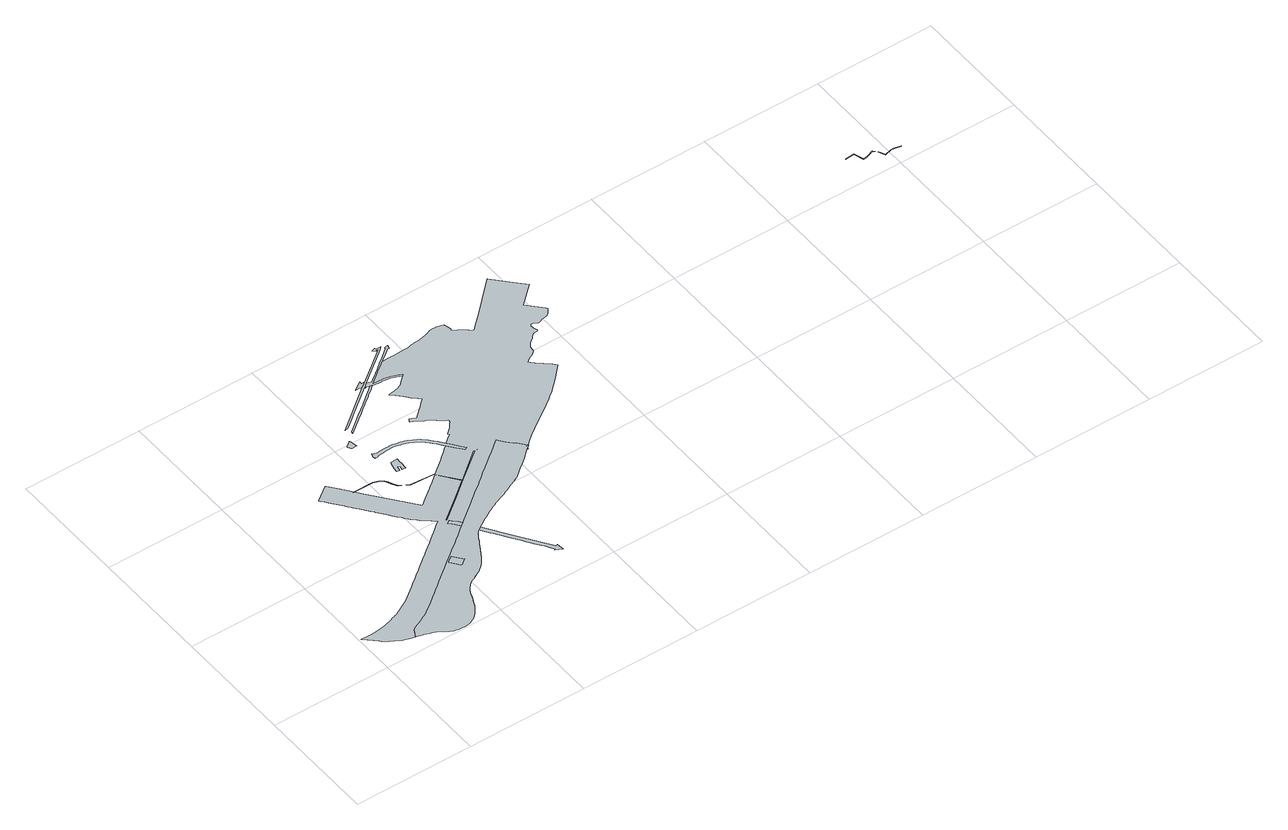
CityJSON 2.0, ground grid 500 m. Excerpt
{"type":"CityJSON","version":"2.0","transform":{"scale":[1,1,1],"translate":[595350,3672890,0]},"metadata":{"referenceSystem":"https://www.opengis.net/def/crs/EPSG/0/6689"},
"CityObjects":{
"object1":{"type":"GenericCityObject","attributes":{"name":"五反田公園","function":"3021","validFromType":"3","custodian":"武雄市","notificationNumber":"-","nominalArea":0.16,"prefecture":41,"city":41206,"note":"街区公園"},"geometry":[{"type":"MultiSurface","lod":"1","boundaries":[[[0,1,2,3,4,5,6,7,8]]]}]},
"object2":{"type":"GenericCityObject","attributes":{"function":"5","validFromType":"3","custodian":"武雄市","notificationNumber":"-","nominalArea":222,"prefecture":41,"city":41206,"floorAreaRate":2,"buildingCoverageRate":0.6,"wallSetbackDistance":0,"buildingHeightLimits":0},"geometry":[{"type":"MultiSurface","lod":"1","boundaries":[[[9,10,11,12,13,14,15,16,17,18,19,20,21,22,23,24,25,26,27,28,29,30,31,32,33,34,35,36,37,38,39,40,41,42,43,44,45,46,47,48,49,50,51,52,53,54,55,56,57,58,59,60,61,62,63,64,65,66,67,68,69,70,71,72,73,74,75,76,77,78,79,80,81,82,83,84,85,86,87,88,89,90,91,92,93,94,95,96,97,98,99,100,101,102,103,104,105,106,107,108,109,110,111,112,113,114,115,116,117,118,119,120,121,122,123,124,125,126,127,128,129,130,131,132,133,134,135,136,137,138,139,140,141,142,143,144,145,146,147,148,149,150,151,152,153,154,155,156,157,158,159,160,161,162,163,164,165,166,167,168,169,170,171,172,173,174,175,176,177,178,179,180,181,182,183,184,185,186,187,188,189,190,191,192,193,194,195,196,197,198,199,200,201,202,203,204,205,206,207,208,209,210,211,212,213,214,215,216,217,218,219,220,221,222,223,224,225,226,227,228,229,230,231,232,233,234,235,236,237,238,239,240,241,242,243,244,245,246,247,248,249,250,251,252,253,254,255,256]]]}]},
"object3":{"type":"GenericCityObject","attributes":{"name":"3号支線","function":"3041","validFromType":"3","custodian":"武雄市","notificationNumber":"-","prefecture":41,"city":41206,"number":"1-3"},"geometry":[{"type":"MultiSurface","lod":"1","boundaries":[[[257,258,259,260,261,262,263,264,265,266,267,268,269,270,271,272,273,274,275,276,277,278,279]]]}]},
"object4":{"type":"GenericCityObject","attributes":{"name":"武内・永島線","function":"3011","validFromType":"3","custodian":"武雄市","notificationNumber":"-","prefecture":41,"city":41206,"length":2180,"width":18},"geometry":[{"type":"MultiSurface","lod":"1","boundaries":[[[280,281,282,283,284,285,286,287,288,289,290,291,292,293,294,295,296,297,298,299,300,301,302,303,304,305,306,307,308,309,310,311,312,313,314,315,316,317,318,319,320,321,322,323,324,325,326,327,328,329,330,331,332,333,334,335,336,337,338,339,340,341,342,343,344,345,346,347,348,349,350,351,352,353,354,355,356,357,358,359,360,361,362,363,364,365,366,367,368,369,370,371,372,373,374,375,376,377,378,379,380,381,382,383,384,385,386,387,388,389,390,391,392,153,154,156,158,159,161,162,163,164,165,166,167,168,169,170,171,172,173,174,175,177,178,179,180,181,183,184,185,186,188,189,190,191,192,193,194,195,196,198,199,200,202,203,204,205,206,207,208,209,210,211,213,215,216,393,394,395,396,397,398,399,400,401,402,403,404,405,406,407,408,409,410,411,412,413,414,415,416,417,418,218,219,220,221,222,223,225,226,227,228,229,230,231,232,233,235,237,238,419,240,420,241,243,244,245,246,248,249,250,251,252,421,422,423]]]}]},
"object5":{"type":"GenericCityObject","attributes":{"name":"梶原公園","function":"3021","validFromType":"3","custodian":"武雄市","notificationNumber":"-","nominalArea":0.06,"prefecture":41,"city":41206,"note":"街区公園"},"geometry":[{"type":"MultiSurface","lod":"1","boundaries":[[[424,425,426,427,428,429,430,431,432,433,434,435,436,437]]]}]},
"object6":{"type":"GenericCityObject","attributes":{"name":"野田公園","function":"3021","validFromType":"3","custodian":"武雄市","notificationNumber":"-","nominalArea":0.16,"prefecture":41,"city":41206,"note":"街区公園"},"geometry":[{"type":"MultiSurface","lod":"1","boundaries":[[[438,439,440,441,442,443,444,445,446,447,448,449,450,451,452,453]]]}]},
"object7":{"type":"GenericCityObject","attributes":{"name":"2号支線","function":"3041","validFromType":"3","custodian":"武雄市","notificationNumber":"-","prefecture":41,"city":41206,"number":"1-2"},"geometry":[{"type":"MultiSurface","lod":"1","boundaries":[[[454,279,278,277,455,456,457,458,459,460]]]}]},
"object8":{"type":"GenericCityObject","attributes":{"name":"杉橋公園","function":"3021","validFromType":"3","custodian":"武雄市","notificationNumber":"-","nominalArea":0.2,"prefecture":41,"city":41206,"note":"街区公園"},"geometry":[{"type":"MultiSurface","lod":"1","boundaries":[[[461,462,304,303,302,300,299,463,464,465,466,467,468,469]]]}]},
"object9":{"type":"GenericCityObject","attributes":{"name":"小楠・花島線","function":"3011","validFromType":"3","custodian":"武雄市","notificationNumber":"-","prefecture":41,"city":41206,"length":540,"width":12},"geometry":[{"type":"MultiSurface","lod":"1","boundaries":[[[470,471,472,473,474,475,476,477,478,479,480,481,482,483,484,485,486,487,488,489,490,491,492,493,494,495,496,497,498,499,500,501,502,503,504,505,506,507,508,509,510,511,512,513,514,515,516,517,518,519,520,521,522,523,524,525,526,527,528,529,530,531,532,533,534,535,536,537,538,539,540,541,542,543,544,545,546,547,548,549,550,551,552,553,554,555,556,557,558,559,560,561,562,563,564,565,566,567,568,569]]]}]},
"object10":{"type":"GenericCityObject","attributes":{"function":"9","validFromType":"3","custodian":"武雄市","notificationNumber":"-","nominalArea":83,"prefecture":41,"city":41206,"floorAreaRate":2,"buildingCoverageRate":0.8,"wallSetbackDistance":0,"buildingHeightLimits":0},"geometry":[{"type":"MultiSurface","lod":"1","boundaries":[[[570,571,572,573,574,575,576,577,578,579,580,581,582,583,584,585,586,587,588,589,590,591,592,593,594,595,596,597,598,599,600,601,602,603,604,605,606,607,608,609,610,611,612,613,614,615,115,114,113,112,111,110,109,108,107,106,105,104,103,102,101,100,99,98,97,96,95,94,93,92,91,90,89,88,87,86,85,84,83,82,81,80,79,78,77,76,75,74,73,72,71,70,69,68,67,66,65,64,63,62,61,60,59,58,57,56,55,54,53,52,51,50,49,48,47,46,45,44,43,42,41,40,39,38,37,36,35,34,33,32,31,30,29,28,27,26,25,24,23,22,21,20,19,18,17,16,15,14,13,12,11,10,9,256,616,617,618,619,620,621,622,623,624,625,626,627,628,629,630,631,632,633,634,635,636,637,638,639,640,641,642,643,644,645,646,647,648,649,650,651,652,653,654,655,656,657,658,659,660,661,662,663,664,665,666,667,668,669,670,671,672,673,674,675,676,677,678,679,680,681,682,683,684,685,686,687,688,689,690,691,692,693,694,695,696,697,698,699,700,701,702,703,704,705,706,707,708,709,710,711,712,713,714,715,716,717,718,719,720,721,722,723,724,725,726,727,728,729,730,731,732,733,734,735,736,737,738,739,740,741,742,743,744,745,746,747,748,749,750,751,752,753,754,755,756,757,758,759,760,761,762,763,764,765,766,767,768,769,770,771,772,773,774,775,776,777,778,779,780,781,782,783,784,785,786,787,788,789,790,791,792,793,794,795,796,797,798,799,800,801,802,803,804,805,806,807,808,809,810,811,812,813,814,815,816,817,818,819,820,821,822,823,824,825,826,827,828,829,830,831,832,833,834,835,836,837,838,839,840,841,842,843,844,845,846,847,848,849,850,851,852,853,854,855,856,857,858,859,860,861,862,863,864,865,866,867,868,869,870,871,872,873,874,875,876,877,878,879,880,881,882,883,884,885,886,887,888,889,890,891,892,893,894,895,896,897,898,899,900,901,902,903,904,905,906,907,908,909,910,911,912,913,914,915,916,917,918,919,920,921,922,923,924,925,926,927,928,929,930,931,932,933,934,935,936,937,938,939,940,941,942,943,944,945,946,947,948,949,950,951,952,953,954,955,956,957,958,959,960,961,962,963,964,965,966,967,968,969,970,971,972,973,974,975,976,977,978,979,980,981,982,983,984,985,986,987,988,989,990,991,992,993,994,995,996,997,998,999,1000,1001,1002,1003,1004,1005,1006,1007,1008,1009,1010,1011,1012,1013,1014,1015,1016,1017,1018,1019,1020,1021,1022,1023,1024,1025,1026,1027,1028,1029,1030,1031,1032,1033,1034,1035,1036,1037,1038,1039,1040,1041,1042,1043,1044,1045,1046,1047,1048,1049,1050,1051,1052,1053,1054,1055,1056,1057,1058,1059,1060,1061,1062,1063,1064,1065,1066,1067,1068,1069,1070,1071,1072,1073,1074,1075,1076,1077,1078,1079,1080,1081,1082,1083,1084,1085,1086,1087,1088,1089,1090,1091,1092,1093,1094,1095,1096,1097,1098,1099,1100,1101,1102,1103,1104,1105,1106,1107,1108,1109,1110,1111,1112,1113,1114,1115,1116,1117,1118,1119]]]}]},
"object11":{"type":"GenericCityObject","attributes":{"name":"高架側道1号線","function":"3011","validFromType":"3","custodian":"武雄市","notificationNumber":"-","prefecture":41,"city":41206,"length":930,"width":6},"geometry":[{"type":"MultiSurface","lod":"1","boundaries":[[[1120,1121,1122,1123,1124,1125,1126,1127,1128,1129,1130,1131,1132,1133,1134,1135,1136,1137,1138,1139,1140,1141,1142]]]}]},
"object12":{"type":"GenericCityObject","attributes":{"name":"1号支線","function":"3041","validFromType":"3","custodian":"武雄市","notificationNumber":"-","prefecture":41,"city":41206,"number":"1-1"},"geometry":[{"type":"MultiSurface","lod":"1","boundaries":[[[1143,1144,454,460,1145,1146]]]}]},
"object13":{"type":"GenericCityObject","attributes":{"name":"高架側道2号線","function":"3011","validFromType":"3","custodian":"武雄市","notificationNumber":"-","prefecture":41,"city":41206,"length":930,"width":6},"geometry":[{"type":"MultiSurface","lod":"1","boundaries":[[[1147,1148,1149,1150,1151,1152,1153,1154,1155,1156,1157,1158,1159,1160,1161,1162,1163,1164,1165,1166,1167,1168,1169,1170,1171,1172,1173]]]}]},
"object14":{"type":"GenericCityObject","attributes":{"name":"小楠・竹ノ下線","function":"3011","validFromType":"3","custodian":"武雄市","notificationNumber":"-","prefecture":41,"city":41206,"length":510,"width":18},"geometry":[{"type":"MultiSurface","lod":"1","boundaries":[[[1174,1175,1176,1159,1158,1157,1156,1177,1178,1179]]]}]},
"object15":{"type":"GenericCityObject","attributes":{"name":"小楠・花島線","function":"3011","validFromType":"3","custodian":"武雄市","notificationNumber":"-","prefecture":41,"city":41206,"length":540,"width":12},"geometry":[{"type":"MultiSurface","lod":"1","boundaries":[[[1180,1181,1182,1183,1184,1185,1186,1187,1188,1189,1190,1191,1192,287,286,285,1193,1194,1195]]]}]},
"object16":{"type":"GenericCityObject","attributes":{"name":"小楠・竹ノ下線","function":"3011","validFromType":"3","custodian":"武雄市","notificationNumber":"-","prefecture":41,"city":41206,"length":510,"width":18},"geometry":[{"type":"MultiSurface","lod":"1","boundaries":[[[1196,1197,1198,1199,1200,1201,1202,1203,1204,1205,1206,1207,1208,1209,1210,1211,1212,1213,1214,1215,1216,1217,1218,1219,1220,1168,1167,1166,1165,1221,1222,1223,1224,1131,1130,1129,1225,1226,1227,1228,1229,1230,1231,1232,1233,1234,1235,1236,1237,1238,1239,1240,1241,1242,1243,1244,1245,1246,1247,1248,1249,1250,1251,1252,1253,1254,1255,1256,1257,1258,1259,1260,1261,1262,1263,1264,1265,1266,1267,1268,1269,1270,1271,1272,1273,1274,1275,1276,1277,1278,1279,1280,1281,1282,1283,1284,1285,1286,1287,1288,1289,1290,1291,1292,1293,1294,1295,1296,1297,948,947,946,945,944,943,942,941,940,939,938,937,936,935,934,1298,1299,1300,1301,1302,1303,1304]]]}]},
"object17":{"type":"GenericCityObject","attributes":{"name":"武雄東部地区","function":"14","usage":"12","validFromType":"3","custodian":"武雄市","notificationNumber":"-","nominalArea":30.7,"prefecture":41,"city":41206},"geometry":[{"type":"MultiSurface","lod":"1","boundaries":[[[787,788,789,790,791,792,793,794,795,796,797,798,799,800,801,802,803,804,805,806,807,808,809,810,811,812,813,814,815,816,817,818,819,820,821,822,823,824,825,826,827,828,829,830,831,832,833,834,835,836,837,838,839,840,841,842,843,844,845,846,847,848,849,850,851,852,853,854,855,856,857,858,859,860,861,862,863,864,865,866,867,868,869,870,871,872,873,874,875,876,877,878,879,880,881,882,883,884,885,886,887,888,889,890,891,892,893,894,895,896,897,898,899,900,901,902,903,904,905,906,907,908,909,910,911,912,913,914,915,916,917,918,919,920,921,922,923,924,925,926,927,928,929,930,931,932,933,934,935,936,937,938,939,940,941,942,943,944,945,946,947,948,949,950,951,952,953,954,955,956,957,958,959,960,961,962,963,964,965,966,967,968,969,970,971,972,973,974,975,976,977,978,979,980,981,982,983,984,985,986,987,988,989,990,991,992,993,994,995,996,997,998,999,1000,1001,1002,1003,1004,1005,1006,1007,1008,1009,1010,1011,1012,1013,1014,1015,1016,1017,1018,1019,1020,1021,1022,1023,1024,1025,1026,1027,1028,1029,1305,1306,1307,1308,1309,1310,1311,63,62,61,60,59,58,57,56,55,54,53,52,51,50,49,48,47,46,45,44,43,42,41,40,39,38,37,36,35,34,33,32,31,30,29,28,27,26,25,24,23,22,21,20,19,18,17,16,15,14,13,12,11,10,9,256,616,617,618,619,620,621,622,623,624,625,626,627,628,629,630,631,632,633,634,635,636,637,638,639,640,641,642,643,644,645,646,647,648,649,650,651,652,653,654,655,656,657,658,659,660,661,662,663,664,665,666,667,668,669,670,671,672,673,674,675,676,677,678,679,680,681,682,683,684,685,686,687,688,689,690,691,692,693,694,695,696,697,698,699,700,701,702,703,704,705,706,707,708,709,710,711,712,713,714,715,716,717,718,719,720,721,722,723,724,725,726,727,728,729,730,731,732,733,734,735,736,737,738,739,740,741,742,743,744,745,746,747,748,749,750,751,752,753,754,755,756,757,758,759,760,761,762,763,764,765,766,767,768,769,770,771,772,773,774,775,776,777,778,779,780,781,782,783,784,785,786]]]}]},
"object18":{"type":"GenericCityObject","attributes":{"name":"鳴瀬下水路","function":"3041","validFromType":"3","custodian":"武雄市","notificationNumber":"-","prefecture":41,"city":41206,"number":7},"geometry":[{"type":"MultiSurface","lod":"1","boundaries":[[[1312,1313,1314,1315,1316,1317,1318,1319,1320,1321,1322,1323,1324,1325,1326,1327,1328,1329,1330,1331,1332,1333]]]}]}
},
"vertices":[
[550,286,0],[536,303,0],[519,325,0],[495,306,0],[495,304,0],[507,288,0],[523,268,0],[526,267,0],[549,285,0],
[1074,623,0],[1073,624,0],[1072,625,0],[1072,626,0],[1071,627,0],[1069,628,0],[1068,630,0],[1067,631,0],[1066,632,0],[1064,634,0],[1064,635,0],[1062,637,0],[1061,639,0],[1060,639,0],[1059,641,0],[1058,642,0],[1057,643,0],[1057,644,0],[1056,644,0],[1055,646,0],[1054,647,0],[1052,649,0],[1052,650,0],[1050,651,0],[1050,652,0],[1048,653,0],[1048,654,0],[1047,655,0],[1045,655,0],[1044,656,0],[1042,657,0],[1042,658,0],[1040,660,0],[1038,662,0],[1036,664,0],[1036,665,0],[1034,666,0],[1034,667,0],[1033,668,0],[1029,673,0],[1025,677,0],[1021,682,0],[1019,684,0],[1018,684,0],[1014,689,0],[1013,690,0],[1009,694,0],[1009,695,0],[1008,696,0],[1007,697,0],[1006,699,0],[1004,702,0],[1003,704,0],[1000,708,0],[1000,709,0],[979,692,0],[951,670,0],[938,660,0],[906,635,0],[886,620,0],[862,601,0],[842,585,0],[823,570,0],[816,564,0],[785,541,0],[773,531,0],[767,526,0],[719,489,0],[704,477,0],[682,460,0],[675,454,0],[656,440,0],[641,427,0],[628,417,0],[609,402,0],[603,397,0],[584,382,0],[572,372,0],[544,352,0],[533,344,0],[522,335,0],[488,308,0],[465,290,0],[436,268,0],[412,249,0],[393,234,0],[373,218,0],[361,209,0],[343,195,0],[326,182,0],[309,168,0],[299,161,0],[284,150,0],[272,142,0],[256,133,0],[244,126,0],[235,122,0],[227,118,0],[215,113,0],[205,109,0],[200,106,0],[197,105,0],[194,102,0],[192,100,0],[190,97,0],[187,92,0],[174,68,0],[179,67,0],[200,61,0],[205,60,0],[226,53,0],[238,49,0],[247,44,0],[260,39,0],[269,33,0],[282,24,0],[283,23,0],[288,20,0],[293,17,0],[297,15,0],[302,13,0],[306,12,0],[312,10,0],[320,8,0],[328,7,0],[334,7,0],[344,6,0],[352,7,0],[360,7,0],[373,9,0],[383,15,0],[388,18,0],[394,21,0],[400,25,0],[405,29,0],[408,33,0],[413,38,0],[420,46,0],[426,54,0],[432,63,0],[438,73,0],[439,75,0],[439,76,0],[447,92,0],[452,102,0],[452,104,0],[457,115,0],[458,118,0],[460,123,0],[462,128,0],[464,133,0],[465,135,0],[466,137,0],[467,139,0],[470,146,0],[472,149,0],[475,153,0],[479,158,0],[484,163,0],[488,167,0],[492,170,0],[495,173,0],[499,175,0],[504,179,0],[509,182,0],[516,185,0],[523,188,0],[526,191,0],[539,197,0],[544,200,0],[548,202,0],[553,205,0],[556,207,0],[559,209,0],[560,210,0],[564,213,0],[570,218,0],[574,222,0],[575,223,0],[578,226,0],[581,229,0],[584,232,0],[587,236,0],[589,239,0],[591,241,0],[595,246,0],[601,255,0],[605,259,0],[606,262,0],[610,269,0],[615,278,0],[621,288,0],[626,296,0],[628,300,0],[632,306,0],[638,317,0],[644,327,0],[650,337,0],[654,344,0],[655,346,0],[660,354,0],[662,357,0],[665,362,0],[666,363,0],[668,365,0],[670,367,0],[672,369,0],[679,375,0],[690,383,0],[691,385,0],[704,393,0],[711,397,0],[719,402,0],[729,408,0],[741,414,0],[746,417,0],[751,420,0],[764,428,0],[781,437,0],[789,441,0],[794,443,0],[800,446,0],[806,449,0],[817,453,0],[839,462,0],[852,467,0],[855,468,0],[860,470,0],[870,476,0],[881,480,0],[889,485,0],[904,492,0],[928,503,0],[937,508,0],[943,511,0],[946,513,0],[968,530,0],[981,540,0],[990,547,0],[999,553,0],[1015,566,0],[1024,574,0],[1039,588,0],[1053,600,0],[1066,611,0],[1073,616,0],[1077,619,0],[1075,621,0],
[717,700,0],[620,707,0],[592,722,0],[581,729,0],[571,745,0],[560,769,0],[554,776,0],[540,787,0],[517,794,0],[431,795,0],[431,793,0],[516,792,0],[539,785,0],[552,775,0],[558,768,0],[569,744,0],[580,727,0],[591,720,0],[619,705,0],[716,698,0],[781,615,0],[782,616,0],[783,616,0],
[1055,617,0],[1058,613,0],[1049,604,0],[1035,592,0],[1020,579,0],[1014,587,0],[1016,575,0],[1004,579,0],[1011,571,0],[995,558,0],[987,552,0],[977,545,0],[964,534,0],[942,518,0],[940,516,0],[934,513,0],[925,509,0],[902,497,0],[886,490,0],[877,485,0],[857,476,0],[853,474,0],[850,473,0],[837,468,0],[814,459,0],[804,454,0],[798,452,0],[791,449,0],[787,446,0],[778,442,0],[761,433,0],[748,425,0],[738,420,0],[726,413,0],[721,410,0],[716,407,0],[712,405,0],[708,403,0],[701,398,0],[687,389,0],[676,407,0],[661,429,0],[653,440,0],[644,453,0],[640,457,0],[638,460,0],[629,470,0],[623,477,0],[609,468,0],[620,456,0],[627,448,0],[632,442,0],[638,435,0],[641,430,0],[649,419,0],[667,392,0],[673,382,0],[675,380,0],[668,373,0],[664,369,0],[661,365,0],[657,360,0],[655,357,0],[650,349,0],[649,347,0],[645,340,0],[639,330,0],[633,320,0],[627,309,0],[623,303,0],[616,291,0],[610,281,0],[605,272,0],[600,263,0],[596,258,0],[590,249,0],[586,245,0],[584,242,0],[582,240,0],[579,236,0],[577,233,0],[574,230,0],[570,226,0],[566,222,0],[560,218,0],[556,215,0],[552,212,0],[549,210,0],[545,207,0],[541,205,0],[536,202,0],[520,194,0],[513,190,0],[507,187,0],[501,184,0],[495,180,0],[491,178,0],[488,175,0],[484,172,0],[480,167,0],[475,162,0],[470,156,0],[467,153,0],[465,149,0],[462,142,0],[460,140,0],[458,135,0],[456,131,0],[453,121,0],[446,106,0],[446,104,0],[445,101,0],[449,95,0],[691,358,0],[704,339,0],[707,335,0],[708,334,0],[711,329,0],[718,319,0],[728,304,0],[735,294,0],[739,287,0],[748,274,0],[752,267,0],[771,240,0],[781,225,0],[790,211,0],[797,201,0],[803,193,0],[812,179,0],[820,169,0],[827,158,0],[833,149,0],[842,136,0],[836,132,0],[863,119,0],[860,149,0],[854,145,0],[767,273,0],[890,485,0],[919,499,0],[1063,608,0],[1065,605,0],[1070,620,0],
[575,1012,0],[573,1012,0],[572,1011,0],[551,995,0],[551,992,0],[553,989,0],[555,986,0],[555,985,0],[558,980,0],[560,978,0],[579,979,0],[582,979,0],[579,994,0],[575,1008,0],
[655,785,0],[657,818,0],[657,825,0],[658,840,0],[650,839,0],[630,838,0],[628,835,0],[625,821,0],[621,806,0],[618,792,0],[620,790,0],[630,787,0],[634,806,0],[645,803,0],[641,785,0],[649,785,0],
[903,712,0],[712,561,0],[614,485,0],[616,484,0],[713,560,0],[783,614,0],[905,710,0],
[806,477,0],[811,466,0],[877,488,0],[863,507,0],[860,508,0],[830,498,0],[818,493,0],[803,487,0],[802,487,0],
[597,904,0],[596,903,0],[595,901,0],[595,899,0],[595,898,0],[596,887,0],[597,889,0],[600,891,0],[601,890,0],[603,889,0],[605,889,0],[606,889,0],[608,889,0],[610,890,0],[611,890,0],[612,891,0],[613,893,0],[614,894,0],[616,894,0],[620,894,0],[644,896,0],[654,897,0],[664,897,0],[669,897,0],[678,897,0],[688,896,0],[702,893,0],[707,892,0],[711,891,0],[716,890,0],[726,887,0],[730,886,0],[735,884,0],[739,882,0],[748,878,0],[757,873,0],[761,871,0],[765,868,0],[773,863,0],[777,860,0],[781,857,0],[784,854,0],[788,851,0],[791,848,0],[795,844,0],[798,841,0],[802,837,0],[806,833,0],[808,829,0],[818,817,0],[832,799,0],[839,791,0],[845,783,0],[861,762,0],[870,751,0],[882,736,0],[893,741,0],[880,758,0],[870,770,0],[860,784,0],[854,790,0],[848,799,0],[841,807,0],[827,826,0],[824,830,0],[816,839,0],[809,847,0],[803,853,0],[795,860,0],[788,866,0],[784,870,0],[776,876,0],[771,879,0],[762,884,0],[753,889,0],[744,893,0],[739,895,0],[734,897,0],[729,899,0],[719,902,0],[714,903,0],[710,904,0],[705,905,0],[689,908,0],[679,909,0],[669,909,0],[663,909,0],[659,909,0],[650,909,0],[638,908,0],[619,906,0],[614,906,0],[612,907,0],[611,908,0],[610,909,0],[608,909,0],[607,910,0],[605,910,0],[603,909,0],[600,913,0],
[259,241,0],[246,233,0],[233,225,0],[225,220,0],[217,215,0],[202,208,0],[197,206,0],[195,205,0],[187,201,0],[177,197,0],[176,197,0],[165,193,0],[153,188,0],[142,185,0],[136,183,0],[133,183,0],[128,181,0],[127,181,0],[126,181,0],[121,180,0],[113,178,0],[103,176,0],[71,172,0],[62,171,0],[56,171,0],[50,171,0],[45,171,0],[37,171,0],[19,171,0],[10,171,0],[43,141,0],[57,129,0],[60,126,0],[62,124,0],[64,121,0],[80,109,0],[83,107,0],[85,106,0],[87,105,0],[99,96,0],[116,88,0],[125,82,0],[128,81,0],[130,80,0],[147,75,0],[161,71,0],[1076,621,0],[1079,624,0],[1092,635,0],[1114,654,0],[1131,666,0],[1147,678,0],[1176,698,0],[1215,724,0],[1236,739,0],[1258,755,0],[1273,766,0],[1283,774,0],[1288,778,0],[1297,784,0],[1306,791,0],[1329,813,0],[1357,841,0],[1386,871,0],[1404,890,0],[1390,904,0],[1344,946,0],[1333,957,0],[1329,960,0],[1326,963,0],[1331,967,0],[1333,969,0],[1344,976,0],[1348,979,0],[1358,984,0],[1362,986,0],[1368,990,0],[1374,996,0],[1376,998,0],[1377,1001,0],[1377,1012,0],[1378,1015,0],[1379,1020,0],[1386,1031,0],[1391,1038,0],[1401,1045,0],[1406,1049,0],[1409,1051,0],[1416,1058,0],[1422,1064,0],[1426,1068,0],[1429,1070,0],[1433,1071,0],[1441,1071,0],[1445,1071,0],[1447,1072,0],[1449,1074,0],[1451,1076,0],[1451,1080,0],[1449,1085,0],[1445,1094,0],[1445,1099,0],[1445,1107,0],[1446,1110,0],[1447,1112,0],[1450,1113,0],[1453,1114,0],[1455,1114,0],[1458,1113,0],[1473,1103,0],[1475,1103,0],[1479,1103,0],[1484,1104,0],[1500,1112,0],[1503,1112,0],[1513,1113,0],[1520,1114,0],[1524,1116,0],[1528,1120,0],[1546,1143,0],[1541,1148,0],[1531,1160,0],[1485,1209,0],[1564,1280,0],[1524,1323,0],[1461,1391,0],[1384,1318,0],[1316,1253,0],[1284,1223,0],[1268,1207,0],[1251,1221,0],[1221,1243,0],[1205,1253,0],[1201,1255,0],[1203,1260,0],[1204,1263,0],[1204,1266,0],[1201,1281,0],[1198,1291,0],[1198,1293,0],[1194,1293,0],[1194,1294,0],[1193,1294,0],[1192,1294,0],[1191,1294,0],[1190,1294,0],[1189,1295,0],[1188,1295,0],[1187,1295,0],[1186,1295,0],[1185,1296,0],[1184,1296,0],[1183,1296,0],[1182,1296,0],[1181,1297,0],[1180,1297,0],[1178,1298,0],[1176,1298,0],[1175,1298,0],[1174,1299,0],[1173,1299,0],[1171,1300,0],[1169,1300,0],[1168,1300,0],[1167,1300,0],[1166,1300,0],[1165,1300,0],[1164,1300,0],[1162,1300,0],[1160,1300,0],[1159,1300,0],[1158,1300,0],[1155,1301,0],[1153,1301,0],[1152,1301,0],[1149,1300,0],[1148,1300,0],[1147,1300,0],[1146,1300,0],[1144,1300,0],[1142,1300,0],[1140,1300,0],[1136,1299,0],[1133,1297,0],[1129,1295,0],[1128,1294,0],[1127,1294,0],[1126,1293,0],[1125,1293,0],[1124,1293,0],[1122,1292,0],[1121,1291,0],[1118,1291,0],[1116,1290,0],[1114,1290,0],[1113,1290,0],[1112,1289,0],[1111,1289,0],[1110,1289,0],[1109,1289,0],[1108,1289,0],[1107,1288,0],[1105,1288,0],[1104,1288,0],[1102,1287,0],[1099,1287,0],[1096,1286,0],[1095,1286,0],[1093,1285,0],[1092,1285,0],[1091,1285,0],[1090,1285,0],[1090,1284,0],[1089,1284,0],[1087,1284,0],[1086,1284,0],[1085,1283,0],[1084,1283,0],[1083,1283,0],[1082,1283,0],[1081,1282,0],[1080,1282,0],[1079,1282,0],[1078,1282,0],[1077,1282,0],[1076,1282,0],[1074,1282,0],[1071,1282,0],[1070,1282,0],[1068,1282,0],[1066,1282,0],[1065,1282,0],[1064,1282,0],[1062,1282,0],[1059,1282,0],[1058,1281,0],[1057,1281,0],[1056,1281,0],[1054,1280,0],[1053,1280,0],[1052,1280,0],[1051,1280,0],[1049,1280,0],[1047,1279,0],[1045,1279,0],[1044,1279,0],[1043,1279,0],[1042,1279,0],[1041,1279,0],[1040,1279,0],[1038,1278,0],[1037,1278,0],[1036,1278,0],[1036,1277,0],[1035,1277,0],[1033,1276,0],[1032,1275,0],[1031,1275,0],[1030,1274,0],[1029,1274,0],[1028,1274,0],[1027,1274,0],[1026,1274,0],[1025,1274,0],[1024,1274,0],[1023,1274,0],[1022,1273,0],[1021,1273,0],[1020,1274,0],[1018,1274,0],[1017,1274,0],[1016,1274,0],[1015,1274,0],[1014,1274,0],[1013,1274,0],[1012,1274,0],[1011,1274,0],[1010,1274,0],[1009,1274,0],[1008,1274,0],[1007,1274,0],[1006,1274,0],[1005,1274,0],[1004,1274,0],[1003,1274,0],[1002,1274,0],[1001,1274,0],[1000,1274,0],[999,1274,0],[998,1274,0],[997,1274,0],[996,1274,0],[995,1274,0],[994,1274,0],[991,1274,0],[990,1273,0],[989,1273,0],[988,1273,0],[987,1273,0],[986,1273,0],[985,1273,0],[984,1273,0],[983,1273,0],[982,1273,0],[981,1273,0],[980,1273,0],[979,1273,0],[978,1273,0],[975,1273,0],[974,1273,0],[973,1273,0],[972,1272,0],[970,1272,0],[969,1272,0],[968,1272,0],[967,1272,0],[966,1272,0],[965,1272,0],[964,1272,0],[963,1272,0],[962,1273,0],[959,1273,0],[958,1273,0],[955,1273,0],[954,1273,0],[952,1273,0],[951,1273,0],[950,1273,0],[949,1273,0],[948,1273,0],[947,1273,0],[946,1273,0],[945,1273,0],[944,1273,0],[942,1273,0],[941,1273,0],[939,1273,0],[936,1273,0],[935,1273,0],[934,1273,0],[933,1272,0],[932,1272,0],[931,1272,0],[929,1272,0],[928,1272,0],[927,1272,0],[926,1272,0],[925,1272,0],[924,1272,0],[923,1272,0],[922,1272,0],[921,1272,0],[920,1272,0],[919,1271,0],[918,1271,0],[917,1271,0],[916,1271,0],[915,1271,0],[914,1271,0],[912,1271,0],[911,1271,0],[909,1271,0],[908,1271,0],[907,1270,0],[906,1270,0],[905,1269,0],[902,1267,0],[899,1265,0],[898,1264,0],[897,1263,0],[888,1257,0],[887,1255,0],[880,1250,0],[865,1238,0],[864,1237,0],[839,1218,0],[838,1218,0],[834,1214,0],[828,1210,0],[818,1202,0],[825,1201,0],[832,1200,0],[841,1200,0],[851,1200,0],[859,1200,0],[866,1199,0],[870,1198,0],[879,1196,0],[883,1195,0],[887,1194,0],[893,1193,0],[898,1191,0],[899,1191,0],[906,1188,0],[913,1186,0],[913,1185,0],[919,1183,0],[919,1182,0],[927,1179,0],[932,1176,0],[925,1169,0],[924,1169,0],[896,1143,0],[894,1141,0],[892,1139,0],[882,1134,0],[873,1130,0],[867,1128,0],[866,1128,0],[859,1126,0],[834,1122,0],[829,1121,0],[838,1113,0],[846,1104,0],[865,1083,0],[884,1062,0],[891,1055,0],[911,1033,0],[908,1031,0],[898,1021,0],[879,1003,0],[870,995,0],[837,965,0],[823,974,0],[818,977,0],[813,979,0],[811,976,0],[810,973,0],[807,966,0],[813,964,0],[816,962,0],[818,961,0],[822,959,0],[833,953,0],[840,947,0],[846,943,0],[849,942,0],[852,940,0],[857,939,0],[862,937,0],[863,937,0],[863,936,0],[866,935,0],[867,935,0],[870,932,0],[875,928,0],[888,916,0],[895,909,0],[903,903,0],[908,900,0],[917,895,0],[925,891,0],[925,889,0],[922,880,0],[916,874,0],[904,859,0],[898,852,0],[891,846,0],[879,835,0],[884,829,0],[883,829,0],[879,827,0],[864,815,0],[858,810,0],[848,802,0],[836,791,0],[823,780,0],[813,771,0],[793,755,0],[779,743,0],[758,726,0],[743,714,0],[723,698,0],[716,692,0],[688,670,0],[669,655,0],[663,651,0],[619,616,0],[590,594,0],[461,760,0],[439,788,0],[412,823,0],[405,832,0],[402,836,0],[370,878,0],[368,879,0],[306,832,0],[309,828,0],[320,814,0],[328,803,0],[340,788,0],[346,780,0],[353,772,0],[365,756,0],[368,752,0],[373,745,0],[381,736,0],[384,731,0],[391,723,0],[399,712,0],[424,680,0],[433,669,0],[435,666,0],[441,657,0],[448,649,0],[464,627,0],[467,622,0],[472,616,0],[484,601,0],[494,589,0],[501,579,0],[509,569,0],[510,568,0],[515,563,0],[518,560,0],[526,552,0],[532,546,0],[538,540,0],[544,535,0],[555,525,0],[571,512,0],[572,511,0],[579,505,0],[588,497,0],[588,496,0],[576,488,0],[564,478,0],[552,469,0],[541,460,0],[533,454,0],[509,435,0],[498,426,0],[489,419,0],[478,411,0],[469,404,0],[453,391,0],[446,385,0],[430,373,0],[421,366,0],[414,361,0],[391,343,0],[379,333,0],[368,325,0],[349,310,0],[332,297,0],[314,283,0],[310,279,0],[283,259,0],[268,248,0],[265,246,0],
[686,1099,0],[705,1114,0],[711,1119,0],[729,1133,0],[731,1135,0],[763,1159,0],[768,1163,0],[770,1165,0],[788,1178,0],[809,1195,0],[805,1196,0],[801,1197,0],[764,1168,0],[759,1164,0],[753,1159,0],[731,1142,0],[728,1139,0],[725,1137,0],[678,1101,0],[639,1071,0],[608,1047,0],[608,1039,0],[683,1097,0],
[841,795,0],[839,794,0],[946,656,0],[948,658,0],
[932,1337,0],[927,1338,0],[927,1343,0],[913,1337,0],[925,1328,0],[926,1333,0],[931,1332,0],[932,1328,0],[866,1277,0],[791,1221,0],[774,1208,0],[775,1206,0],[773,1207,0],[735,1178,0],[595,1068,0],[607,1069,0],[638,1092,0],[686,1130,0],[778,1201,0],[780,1202,0],[794,1214,0],[797,1217,0],[804,1223,0],[869,1273,0],[874,1277,0],[935,1324,0],[949,1335,0],
[747,1210,0],[763,1212,0],[770,1208,0],[793,1225,0],[784,1224,0],[783,1236,0],
[985,623,0],[970,642,0],[957,660,0],[942,678,0],[917,710,0],[909,701,0],[933,671,0],[947,652,0],[961,635,0],[976,616,0],[990,598,0],[995,591,0],[988,586,0],[1011,604,0],[1004,599,0],[999,606,0],
[958,1324,0],[961,1321,0],[910,1281,0],[895,1270,0],[895,1269,0],[894,1269,0],[890,1266,0],[888,1264,0],[887,1263,0],[885,1261,0],[884,1261,0],[882,1260,0],[869,1249,0],[861,1243,0],[859,1242,0],[859,1241,0],[839,1226,0],[837,1225,0],[834,1222,0],[832,1221,0],[821,1212,0],[820,1211,0],[813,1212,0],[808,1214,0],[800,1216,0],[781,1198,0],[783,1203,0],[787,1201,0],[797,1198,0],[815,1193,0],[824,1192,0],[832,1191,0],[841,1191,0],[851,1191,0],[859,1191,0],[865,1190,0],[869,1189,0],[877,1188,0],[885,1186,0],[895,1182,0],[903,1180,0],[909,1177,0],[915,1174,0],[922,1171,0],[929,1167,0],[935,1163,0],[940,1159,0],[947,1154,0],[951,1150,0],[959,1143,0],[964,1136,0],[977,1122,0],[990,1108,0],[1003,1095,0],[1023,1073,0],[1040,1054,0],[1052,1042,0],[1066,1027,0],[1086,1003,0],[1091,998,0],[1112,975,0],[1132,953,0],[1142,942,0],[1142,927,0],[1172,951,0],[1159,953,0],[1158,955,0],[1156,956,0],[1142,971,0],[1128,987,0],[1122,993,0],[1099,1016,0],[1091,1026,0],[1070,1049,0],[1055,1065,0],[1039,1082,0],[1023,1099,0],[1008,1115,0],[993,1132,0],[974,1152,0],[969,1158,0],[965,1162,0],[960,1166,0],[955,1171,0],[950,1175,0],[944,1178,0],[938,1183,0],[932,1186,0],[927,1189,0],[919,1193,0],[911,1196,0],[903,1199,0],[896,1201,0],[889,1203,0],[882,1205,0],[875,1206,0],[869,1207,0],[863,1208,0],[857,1208,0],[849,1208,0],[840,1209,0],[833,1209,0],[906,1271,0],[907,1271,0],[915,1277,0],[933,1291,0],[965,1316,0],[969,1313,0],[973,1327,0],
[888,827,0],[889,825,0],[906,807,0],[938,772,0],[941,770,0],[955,756,0],[999,709,0],
[3052,1065,0],[3053,1067,0],[3027,1073,0],[3011,1074,0],[2983,1065,0],[2970,1091,0],[2955,1108,0],[2926,1096,0],[2916,1094,0],[2905,1092,0],[2892,1133,0],[2853,1130,0],[2853,1128,0],[2891,1131,0],[2904,1090,0],[2916,1092,0],[2927,1095,0],[2954,1105,0],[2968,1090,0],[2982,1063,0],[3011,1072,0],[3027,1071,0]
]}
